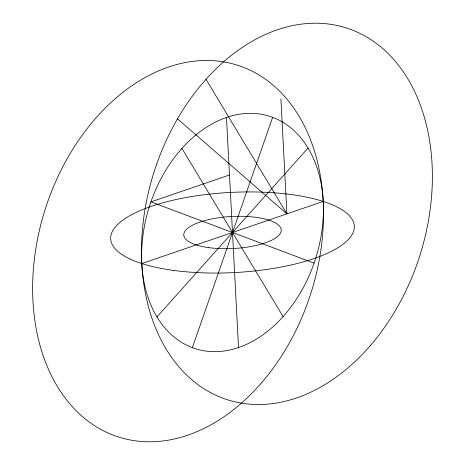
<?xml version="1.0" encoding="UTF-8"?>
<svg xmlns="http://www.w3.org/2000/svg" width="465" height="465" viewBox="0 0 465 465"><rect width="100%" height="100%" fill="white"/><g stroke="black" fill="none" stroke-linecap="round" stroke-linejoin="round"><path stroke-width="0.7" d="M192.37 347.663L272.63 117.337A121.987 87.077 -72.2 0 0 141.796 263.556A121.987 87.077 -72.2 0 0 283.075 316.607A121.987 87.077 -72.2 0 0 272.63 117.337M156.961 316.921L308.039 148.079M229.483 174.98L150.933 201.874L314.067 263.126M141.796 263.556L323.204 201.444M177.479 118.842L286.922 213.865L280.895 98.818M206.007 79.3L286.922 213.865M181.925 148.393L283.075 316.607M226.472 117.453L238.528 347.547M208.855 247.653A48.796 16.048 -3 0 0 281.226 229.948A48.796 16.048 -3 0 0 207.413 219.899A48.796 16.048 -3 0 0 208.855 247.653M173.393 270.386A121.987 40.118 -3 0 0 354.324 226.124A121.987 40.118 -3 0 0 169.789 200.99A121.987 40.118 -3 0 0 173.393 270.386M261.847 382.445A195.184 139.326 -72.2 0 0 239.161 65.763A195.184 139.326 -72.2 0 0 33.218 305.191A195.184 139.326 -72.2 0 0 261.847 382.445M370.692 345.181A195.184 139.326 -72.2 0 0 348.006 28.493A195.184 139.326 -72.2 0 0 142.063 267.921A195.184 139.326 -72.2 0 0 370.692 345.181"/></g></svg>
